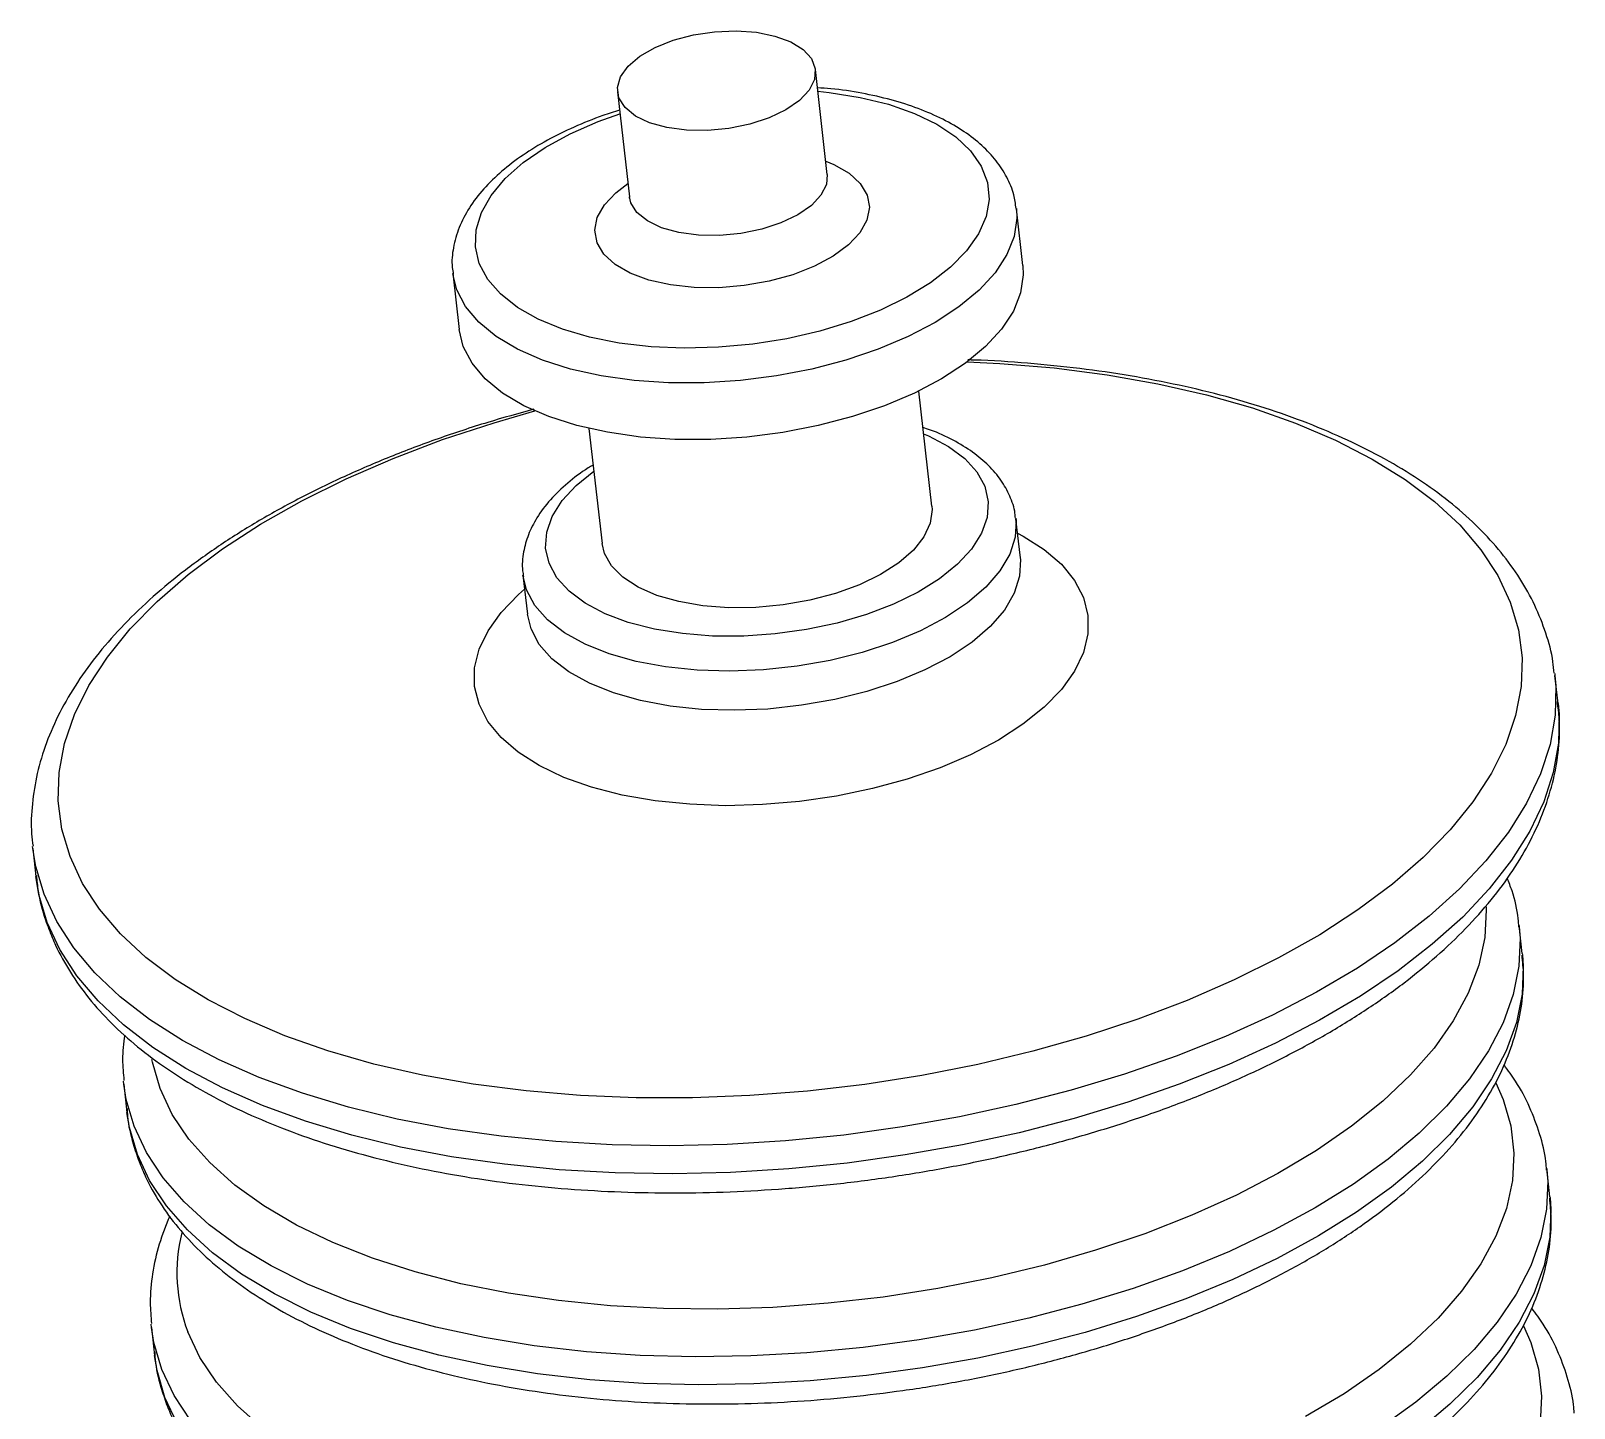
# Model space of a CAD drawing. Header units: millimetres. Extents: x 0 to 6631, y 0 to 4689.
# Drawn here: x 4336.4 to 4456.9, y 2398 to 2505.6 of the extents above; entities that cross this region are included whole.
import ezdxf

# ---------------------------------------------------------------- set-up
doc = ezdxf.new("R2010")
doc.units = ezdxf.units.MM
doc.header["$LTSCALE"] = 13
doc.layers.add('几何体', color=7, linetype='Continuous')

msp = doc.modelspace()

# ---------------------------------------------------------------- linework, layer by layer
at = {"layer": '几何体'}
for p, q in [((4398.59, 2494.34), (4397.66, 2502.55)), ((4382.2, 2500.79), (4383.13, 2492.59)), ((4383.24, 2492.12), (4383.13, 2492.59)), ((4413.88, 2487.24), (4413.38, 2491.65)), ((4369.32, 2486.64), (4369.82, 2482.23)), ((4369.65, 2485.32), (4369.33, 2486.57)), ((4370.15, 2480.91), (4369.82, 2482.23)), ((4406.76, 2468.44), (4405.74, 2477.42)), ((4379.97, 2474.49), (4380.99, 2465.51)), ((4413.68, 2464.38), (4413.33, 2467.43)), ((4381.18, 2464.73), (4380.99, 2465.51)), ((4374.81, 2463.05), (4375.16, 2460)), ((4374.82, 2462.96), (4374.81, 2463.05)), ((4375.1, 2461.89), (4374.82, 2462.96)), ((4375.44, 2458.84), (4375.16, 2460)), ((4455.43, 2455.36), (4455.45, 2455.21)), ((4455.7, 2453.02), (4455.45, 2455.21)), ((4336.51, 2441.69), (4336.49, 2441.84)), ((4336.51, 2441.69), (4336.76, 2439.5)), ((4452.9, 2433.47), (4452.65, 2435.66)), ((4452.65, 2435.66), (4452.66, 2435.57)), ((4452.9, 2433.47), (4452.91, 2433.38)), ((4343.63, 2423.26), (4343.6, 2423.51)), ((4343.63, 2423.26), (4343.87, 2421.07)), ((4455.06, 2414.48), (4454.81, 2416.67)), ((4454.81, 2416.67), (4454.82, 2416.58)), ((4455.06, 2414.48), (4455.07, 2414.39)), ((4345.79, 2404.27), (4345.76, 2404.52)), ((4345.79, 2404.27), (4346.03, 2402.08))]:
    msp.add_line(p, q, dxfattribs=at)
at = {"layer": '几何体', "flags": 128}
for points in [[(4382.31, 2500.32), (4382.19, 2501.14), (4382.43, 2501.98), (4383.02, 2502.81), (4383.94, 2503.58), (4385.13, 2504.27), (4386.55, 2504.83), (4388.13, 2505.25), (4389.79, 2505.5), (4391.46, 2505.56), (4393.05, 2505.45), (4394.5, 2505.16), (4395.74, 2504.71), (4396.7, 2504.11), (4397.35, 2503.4), (4397.65, 2502.61), (4397.59, 2501.77), (4397.17, 2500.93), (4396.41, 2500.13), (4395.35, 2499.39), (4394.04, 2498.76), (4392.53, 2498.27), (4390.9, 2497.94), (4389.23, 2497.78), (4387.59, 2497.8), (4386.06, 2498.01), (4384.71, 2498.38), (4383.6, 2498.91), (4382.79, 2499.57), (4382.31, 2500.32)], [(4397.85, 2500.84), (4398.74, 2500.75), (4401.15, 2500.37), (4403.38, 2499.83), (4405.4, 2499.12), (4407.16, 2498.27), (4408.63, 2497.28), (4409.79, 2496.18), (4410.62, 2494.99), (4411.1, 2493.72), (4411.23, 2492.4), (4411, 2491.06), (4410.41, 2489.71), (4409.48, 2488.38), (4408.22, 2487.1), (4406.66, 2485.88), (4404.82, 2484.75), (4402.74, 2483.74), (4400.45, 2482.85), (4398, 2482.1), (4395.42, 2481.51), (4392.77, 2481.09), (4390.08, 2480.84), (4387.42, 2480.77), (4384.83, 2480.88), (4382.34, 2481.17), (4380.02, 2481.63), (4377.89, 2482.26), (4376, 2483.04), (4374.38, 2483.96), (4373.06, 2485.01), (4372.06, 2486.15), (4371.4, 2487.39), (4371.4, 2487.39)], [(4371.4, 2487.39), (4371.1, 2488.68), (4371.15, 2490.02), (4371.56, 2491.37), (4372.32, 2492.71), (4373.42, 2494.02), (4374.83, 2495.27), (4376.54, 2496.45), (4378.5, 2497.52), (4380.69, 2498.48), (4382.39, 2499.08)], [(4398.47, 2495.39), (4399.11, 2495.13), (4400.29, 2494.44), (4401.17, 2493.64), (4401.7, 2492.74), (4401.88, 2491.78), (4401.69, 2490.78), (4401.14, 2489.79), (4400.25, 2488.84), (4399.05, 2487.95), (4397.58, 2487.17), (4395.89, 2486.51), (4394.05, 2486), (4392.1, 2485.66), (4390.12, 2485.49), (4388.18, 2485.51), (4386.34, 2485.71), (4384.66, 2486.09), (4383.2, 2486.63), (4382.02, 2487.31), (4381.14, 2488.11), (4380.61, 2489.01), (4380.61, 2489.01)], [(4398.59, 2494.34), (4398.52, 2493.57), (4398.1, 2492.73), (4397.35, 2491.93), (4396.29, 2491.19), (4394.97, 2490.56), (4393.47, 2490.07), (4391.84, 2489.74), (4390.16, 2489.58), (4388.52, 2489.6), (4386.99, 2489.81), (4385.64, 2490.18), (4384.53, 2490.71), (4383.72, 2491.37), (4383.24, 2492.12)], [(4380.61, 2489.01), (4380.43, 2489.98), (4380.62, 2490.97), (4381.17, 2491.96), (4382.06, 2492.91), (4383.01, 2493.63)], [(4413.38, 2491.69), (4413.41, 2490.92), (4413.2, 2489.5), (4412.63, 2488.08), (4411.7, 2486.67), (4410.45, 2485.31), (4408.88, 2484.01), (4407.02, 2482.79), (4404.9, 2481.68), (4402.57, 2480.69), (4400.04, 2479.84), (4397.38, 2479.14), (4394.62, 2478.6), (4391.8, 2478.24), (4388.97, 2478.06), (4386.19, 2478.06), (4383.49, 2478.25), (4380.92, 2478.61), (4378.52, 2479.14), (4376.33, 2479.84), (4374.38, 2480.69), (4372.72, 2481.68), (4371.36, 2482.8), (4370.33, 2484.02), (4369.65, 2485.32)], [(4413.88, 2487.24), (4413.91, 2486.51), (4413.7, 2485.09), (4413.13, 2483.67), (4412.2, 2482.26), (4410.95, 2480.9), (4409.38, 2479.6), (4407.52, 2478.38), (4405.41, 2477.27), (4403.07, 2476.28), (4400.55, 2475.43), (4397.88, 2474.73), (4395.12, 2474.19), (4392.3, 2473.83), (4389.48, 2473.65), (4386.69, 2473.65), (4383.99, 2473.83), (4381.42, 2474.2), (4379.02, 2474.73), (4376.83, 2475.43), (4374.89, 2476.28), (4373.22, 2477.27), (4371.86, 2478.39), (4370.83, 2479.6), (4370.15, 2480.91)], [(4409.53, 2479.71), (4412.08, 2479.58), (4416.33, 2479.23), (4420.46, 2478.7), (4424.42, 2478), (4428.22, 2477.13), (4431.81, 2476.1), (4435.18, 2474.91), (4438.3, 2473.58), (4441.17, 2472.11), (4443.75, 2470.51), (4446.03, 2468.79), (4448.01, 2466.96), (4449.66, 2465.03), (4450.98, 2463.01), (4451.96, 2460.92), (4452.6, 2458.77), (4452.88, 2456.57), (4452.81, 2454.34), (4452.38, 2452.08), (4451.61, 2449.82), (4450.5, 2447.57), (4449.04, 2445.33), (4447.26, 2443.13), (4445.15, 2440.98), (4442.75, 2438.9), (4440.05, 2436.88), (4437.08, 2434.95), (4433.85, 2433.13), (4430.39, 2431.41), (4426.72, 2429.81), (4422.85, 2428.34), (4418.82, 2427.02), (4414.64, 2425.84), (4410.35, 2424.81), (4405.97, 2423.95), (4401.52, 2423.25), (4397.04, 2422.73), (4392.55, 2422.38), (4388.07, 2422.2), (4383.65, 2422.21), (4379.3, 2422.39), (4375.05, 2422.74), (4370.93, 2423.27), (4366.96, 2423.97), (4363.17, 2424.84), (4359.57, 2425.87), (4356.2, 2427.06), (4353.08, 2428.39), (4350.22, 2429.86), (4347.63, 2431.46), (4345.35, 2433.18), (4343.37, 2435.01), (4341.72, 2436.94), (4340.4, 2438.96), (4339.42, 2441.05), (4339.42, 2441.05)], [(4339.42, 2441.05), (4338.79, 2443.2), (4338.5, 2445.4), (4338.57, 2447.63), (4339, 2449.89), (4339.77, 2452.15), (4340.89, 2454.41), (4342.34, 2456.64), (4344.13, 2458.84), (4346.23, 2460.99), (4348.64, 2463.08), (4351.33, 2465.09), (4354.3, 2467.02), (4357.53, 2468.84), (4360.99, 2470.56), (4364.66, 2472.16), (4368.53, 2473.63), (4372.56, 2474.95), (4375.75, 2475.87)], [(4406.12, 2474.09), (4406.51, 2473.92), (4408.07, 2473.1), (4409.33, 2472.16), (4410.28, 2471.11), (4410.89, 2469.98), (4411.16, 2468.78), (4411.08, 2467.55), (4410.65, 2466.31), (4409.87, 2465.08), (4408.77, 2463.89), (4407.37, 2462.76), (4405.69, 2461.72), (4403.77, 2460.78), (4401.65, 2459.97), (4399.37, 2459.3), (4396.98, 2458.79), (4394.53, 2458.45), (4392.06, 2458.28), (4389.63, 2458.28), (4387.29, 2458.47), (4385.08, 2458.82), (4383.04, 2459.34), (4381.23, 2460.02), (4379.68, 2460.84), (4378.42, 2461.78), (4377.47, 2462.83), (4376.85, 2463.97), (4376.85, 2463.97)], [(4376.85, 2463.97), (4376.58, 2465.16), (4376.67, 2466.39), (4377.1, 2467.63), (4377.87, 2468.86), (4378.97, 2470.05), (4380.35, 2471.16)], [(4413.32, 2467.48), (4413.34, 2467.32), (4413.28, 2466.01), (4412.85, 2464.69), (4412.08, 2463.37), (4410.97, 2462.09), (4409.55, 2460.87), (4407.84, 2459.73), (4405.88, 2458.69), (4403.69, 2457.78), (4401.32, 2457), (4398.82, 2456.38), (4396.23, 2455.92), (4393.6, 2455.64), (4390.98, 2455.53), (4388.42, 2455.61), (4385.96, 2455.87), (4383.65, 2456.3), (4381.54, 2456.89), (4379.66, 2457.65), (4378.05, 2458.54), (4376.73, 2459.56), (4375.74, 2460.68), (4375.1, 2461.89)], [(4406.76, 2468.44), (4406.78, 2468.18), (4406.63, 2467.11), (4406.14, 2466.04), (4405.32, 2464.99), (4404.18, 2464), (4402.76, 2463.09), (4401.1, 2462.29), (4399.24, 2461.61), (4397.23, 2461.08), (4395.14, 2460.71), (4393, 2460.51), (4390.9, 2460.49), (4388.87, 2460.64), (4386.98, 2460.97), (4385.28, 2461.46), (4383.81, 2462.1), (4382.62, 2462.87), (4381.73, 2463.76), (4381.18, 2464.73)], [(4413.45, 2466.32), (4413.9, 2466.09), (4415.55, 2465.04), (4416.89, 2463.89), (4417.92, 2462.63), (4418.61, 2461.29), (4418.96, 2459.89), (4418.95, 2458.46), (4418.6, 2457), (4417.91, 2455.54), (4416.88, 2454.11), (4415.53, 2452.72), (4413.88, 2451.39), (4411.96, 2450.15), (4409.79, 2449.01), (4407.4, 2447.99), (4404.83, 2447.1), (4402.12, 2446.36), (4399.31, 2445.78), (4396.43, 2445.36), (4393.53, 2445.11), (4390.65, 2445.03), (4387.84, 2445.14), (4385.13, 2445.42), (4382.56, 2445.86), (4380.18, 2446.48), (4378.01, 2447.24), (4376.09, 2448.16), (4374.44, 2449.2), (4373.1, 2450.36), (4372.07, 2451.61), (4371.38, 2452.95), (4371.38, 2452.95)], [(4413.67, 2464.39), (4413.69, 2464.27), (4413.62, 2462.95), (4413.2, 2461.63), (4412.43, 2460.31), (4411.32, 2459.03), (4409.9, 2457.81), (4408.19, 2456.67), (4406.22, 2455.64), (4404.04, 2454.72), (4401.67, 2453.94), (4399.17, 2453.32), (4396.58, 2452.87), (4393.95, 2452.58), (4391.33, 2452.48), (4388.76, 2452.55), (4386.31, 2452.81), (4384, 2453.24), (4381.88, 2453.84), (4380.01, 2454.59), (4378.39, 2455.48), (4377.08, 2456.5), (4376.09, 2457.63), (4375.44, 2458.84)], [(4371.38, 2452.95), (4371.03, 2454.35), (4371.03, 2455.79), (4371.38, 2457.25), (4372.08, 2458.7), (4373.11, 2460.13), (4374.46, 2461.52), (4374.94, 2461.94)], [(4455.45, 2455.21), (4455.52, 2454.38), (4455.47, 2452.11), (4455.07, 2449.82), (4454.32, 2447.53), (4453.24, 2445.23), (4451.81, 2442.96), (4450.06, 2440.72), (4447.99, 2438.52), (4445.62, 2436.39), (4442.95, 2434.32), (4440.01, 2432.34), (4436.81, 2430.45), (4433.37, 2428.67), (4429.71, 2427), (4425.85, 2425.46), (4421.82, 2424.05), (4417.64, 2422.79), (4413.33, 2421.68), (4408.91, 2420.72), (4404.43, 2419.93), (4399.89, 2419.3), (4395.33, 2418.85), (4390.77, 2418.57), (4386.24, 2418.46), (4381.77, 2418.53), (4377.39, 2418.78), (4373.11, 2419.2), (4368.97, 2419.79), (4364.98, 2420.55), (4361.18, 2421.48), (4357.58, 2422.56), (4354.21, 2423.79), (4351.08, 2425.17), (4348.22, 2426.69), (4345.63, 2428.33), (4343.34, 2430.09), (4341.36, 2431.96), (4339.71, 2433.93), (4338.38, 2435.98), (4337.39, 2438.11)], [(4455.7, 2453.02), (4455.77, 2452.19), (4455.72, 2449.92), (4455.32, 2447.63), (4454.57, 2445.33), (4453.48, 2443.04), (4452.06, 2440.77), (4450.31, 2438.53), (4448.24, 2436.33), (4445.86, 2434.2), (4443.2, 2432.13), (4440.26, 2430.15), (4437.06, 2428.26), (4433.62, 2426.47), (4429.96, 2424.81), (4426.1, 2423.27), (4422.07, 2421.86), (4417.89, 2420.6), (4413.58, 2419.48), (4409.16, 2418.53), (4404.67, 2417.74), (4400.14, 2417.11), (4395.58, 2416.66), (4391.02, 2416.38), (4386.49, 2416.27), (4382.02, 2416.34), (4377.64, 2416.59), (4373.36, 2417.01), (4369.22, 2417.6), (4365.23, 2418.36), (4361.43, 2419.29), (4357.83, 2420.37), (4354.46, 2421.6), (4351.33, 2422.98), (4348.47, 2424.5), (4345.88, 2426.14), (4343.59, 2427.9), (4341.61, 2429.77), (4339.95, 2431.74), (4338.63, 2433.79), (4337.64, 2435.91)], [(4337.39, 2438.11), (4336.74, 2440.29), (4336.51, 2441.69)], [(4337.64, 2435.91), (4336.99, 2438.1), (4336.76, 2439.5)], [(4450.07, 2437.12), (4450.08, 2436.88), (4449.97, 2434.73), (4449.5, 2432.56), (4448.68, 2430.39), (4447.51, 2428.22), (4446, 2426.09), (4444.17, 2423.99), (4442.01, 2421.95), (4439.56, 2419.98), (4436.82, 2418.08), (4433.81, 2416.29), (4430.56, 2414.6), (4427.09, 2413.03), (4423.41, 2411.59), (4419.56, 2410.29), (4415.56, 2409.13), (4411.45, 2408.14), (4407.23, 2407.3), (4402.96, 2406.64), (4398.65, 2406.15), (4394.33, 2405.83), (4390.04, 2405.7), (4385.8, 2405.74), (4381.64, 2405.96), (4377.6, 2406.36), (4373.69, 2406.94), (4369.95, 2407.68), (4366.4, 2408.6), (4363.06, 2409.67), (4359.96, 2410.89), (4357.12, 2412.26), (4354.56, 2413.77), (4352.29, 2415.39), (4350.34, 2417.14), (4348.71, 2418.98), (4347.41, 2420.91), (4346.46, 2422.92)], [(4452.66, 2435.57), (4452.73, 2434.68), (4452.64, 2432.49), (4452.19, 2430.28), (4451.4, 2428.07), (4450.25, 2425.87), (4448.78, 2423.68), (4446.97, 2421.54), (4444.84, 2419.45), (4442.42, 2417.42), (4439.7, 2415.47), (4436.72, 2413.61), (4433.49, 2411.86), (4430.02, 2410.21), (4426.35, 2408.7), (4422.5, 2407.31), (4418.49, 2406.08), (4414.35, 2404.99), (4410.1, 2404.06), (4405.77, 2403.3), (4401.4, 2402.7), (4397, 2402.28), (4392.62, 2402.04), (4388.26, 2401.97), (4383.97, 2402.08), (4379.78, 2402.37), (4375.7, 2402.84), (4371.77, 2403.47), (4368, 2404.28), (4364.44, 2405.25), (4361.09, 2406.38), (4357.98, 2407.65), (4355.14, 2409.07), (4352.57, 2410.62), (4350.3, 2412.29), (4348.34, 2414.08), (4346.7, 2415.96), (4345.39, 2417.93), (4344.43, 2419.98)], [(4452.91, 2433.38), (4452.98, 2432.49), (4452.88, 2430.3), (4452.44, 2428.09), (4451.64, 2425.88), (4450.5, 2423.68), (4449.03, 2421.49), (4447.22, 2419.35), (4445.09, 2417.26), (4442.67, 2415.23), (4439.95, 2413.28), (4436.97, 2411.42), (4433.74, 2409.66), (4430.27, 2408.02), (4426.6, 2406.51), (4422.75, 2405.12), (4418.74, 2403.88), (4414.6, 2402.8), (4410.35, 2401.87), (4406.02, 2401.1), (4401.65, 2400.51), (4397.25, 2400.09), (4392.86, 2399.85), (4388.51, 2399.78), (4384.22, 2399.89), (4380.03, 2400.18), (4375.95, 2400.65), (4372.02, 2401.28), (4368.25, 2402.09), (4364.69, 2403.06), (4361.34, 2404.19), (4358.23, 2405.46), (4355.39, 2406.88), (4352.82, 2408.43), (4350.55, 2410.1), (4348.59, 2411.89), (4346.95, 2413.77), (4345.64, 2415.74), (4344.68, 2417.78)], [(4346.46, 2422.92), (4345.86, 2424.99), (4345.82, 2425.21)], [(4344.43, 2419.98), (4343.81, 2422.08), (4343.63, 2423.26)], [(4450.83, 2423.38), (4451.4, 2422.08), (4452, 2420.01), (4452.24, 2417.89), (4452.13, 2415.74), (4451.66, 2413.57), (4450.84, 2411.39), (4449.67, 2409.23), (4448.16, 2407.09), (4446.33, 2405), (4444.17, 2402.96), (4441.72, 2400.98), (4438.98, 2399.09), (4435.97, 2397.3)], [(4344.68, 2417.78), (4344.06, 2419.89), (4343.87, 2421.07)], [(4454.82, 2416.58), (4454.89, 2415.69), (4454.8, 2413.5), (4454.35, 2411.29), (4453.56, 2409.08), (4452.41, 2406.87), (4450.94, 2404.69), (4449.13, 2402.55), (4447, 2400.46), (4444.58, 2398.43), (4441.86, 2396.48)], [(4455.07, 2414.39), (4455.14, 2413.5), (4455.04, 2411.31), (4454.6, 2409.1), (4453.8, 2406.89), (4452.66, 2404.68), (4451.18, 2402.5), (4449.38, 2400.36), (4447.25, 2398.26), (4444.83, 2396.24)], [(4346.59, 2400.98), (4345.97, 2403.09), (4345.79, 2404.27)], [(4354.45, 2396.4), (4352.5, 2398.14), (4350.87, 2399.99), (4349.57, 2401.92), (4348.62, 2403.93), (4348.62, 2403.93)], [(4452.99, 2404.38), (4453.56, 2403.08), (4454.16, 2401.01), (4454.4, 2398.9), (4454.29, 2396.75)], [(4346.84, 2398.79), (4346.22, 2400.9), (4346.03, 2402.08)], [(4348.86, 2396.97), (4347.55, 2398.94), (4346.59, 2400.98)], [(4347.8, 2396.75), (4346.84, 2398.79)]]:
    msp.add_lwpolyline(points, dxfattribs=at)
at = {"layer": '几何体'}
msp.add_arc((4360.77, 2408.55), 13, 166.1418, 200.82, dxfattribs=at)
for points, knots in [([(4413.34, 2491.69), (4413.3, 2492.05), (4413.19, 2492.89), (4412.65, 2494.15), (4411.82, 2495.44), (4410.7, 2496.64), (4409.31, 2497.72), (4407.64, 2498.69), (4405.73, 2499.52), (4403.61, 2500.2), (4401.31, 2500.71), (4399.37, 2501.02), (4398.17, 2501.09), (4397.82, 2501.12)], [0, 0, 0, 0, 0.066798, 0.157985, 0.250169, 0.345237, 0.443882, 0.545453, 0.648575, 0.75198, 0.855044, 0.957666, 1, 1, 1, 1]), ([(4382.36, 2499.36), (4381.92, 2499.22), (4380.68, 2498.84), (4378.77, 2498.06), (4376.68, 2497.03), (4374.79, 2495.88), (4373.12, 2494.61), (4371.7, 2493.23), (4370.58, 2491.76), (4369.78, 2490.22), (4369.34, 2488.65), (4369.21, 2487.41), (4369.34, 2486.73), (4369.37, 2486.55)], [0, 0, 0, 0, 0.054982, 0.156477, 0.258436, 0.360985, 0.464206, 0.568014, 0.671661, 0.773611, 0.8721, 0.966454, 1, 1, 1, 1]), ([(4398.6, 2494.27), (4398.61, 2494.27), (4398.62, 2494.24), (4398.61, 2494.3), (4398.59, 2494.35)], [0, 0, 0, 0, 0.195507, 1, 1, 1, 1]), ([(4383.13, 2492.6), (4383.12, 2492.52), (4383.11, 2492.45), (4383.13, 2492.49), (4383.13, 2492.49)], [0, 0, 0, 0, 0.998622, 1, 1, 1, 1]), ([(4455.39, 2455.37), (4455.36, 2455.67), (4455.27, 2456.74), (4454.77, 2458.52), (4453.92, 2460.7), (4452.75, 2462.8), (4451.28, 2464.83), (4449.52, 2466.77), (4447.47, 2468.61), (4445.13, 2470.34), (4442.52, 2471.95), (4439.66, 2473.43), (4436.57, 2474.77), (4433.27, 2475.97), (4429.78, 2477.01), (4426.11, 2477.9), (4422.29, 2478.63), (4418.34, 2479.21), (4414.26, 2479.61), (4411.33, 2479.82), (4409.74, 2479.85), (4409.57, 2479.86)], [0, 0, 0, 0, 0.021298, 0.075401, 0.129583, 0.184229, 0.239615, 0.29586, 0.352917, 0.410623, 0.468765, 0.527143, 0.585608, 0.644039, 0.702395, 0.760657, 0.818825, 0.876904, 0.934904, 0.992839, 1, 1, 1, 1]), ([(4375.67, 2476), (4374.46, 2475.67), (4371.91, 2474.96), (4368.15, 2473.71), (4364.4, 2472.3), (4360.8, 2470.75), (4357.39, 2469.09), (4354.17, 2467.32), (4351.17, 2465.43), (4348.4, 2463.45), (4345.88, 2461.38), (4343.62, 2459.22), (4341.64, 2456.98), (4339.95, 2454.68), (4338.58, 2452.33), (4337.53, 2449.96), (4336.81, 2447.57), (4336.44, 2445.19), (4336.34, 2443.28), (4336.49, 2442.19), (4336.53, 2441.87)], [0, 0, 0, 0, 0.051853, 0.109813, 0.167839, 0.225945, 0.284145, 0.342452, 0.400877, 0.45942, 0.518073, 0.576802, 0.635506, 0.694034, 0.75218, 0.8097, 0.866381, 0.922128, 0.977029, 1, 1, 1, 1]), ([(4413.29, 2467.49), (4413.28, 2467.62), (4413.25, 2468.21), (4412.88, 2469.23), (4412.2, 2470.49), (4411.22, 2471.64), (4409.97, 2472.68), (4408.44, 2473.61), (4407.12, 2474.24), (4406.26, 2474.5), (4406.06, 2474.57)], [0, 0, 0, 0, 0.039698, 0.183232, 0.32686, 0.47443, 0.628302, 0.788213, 0.951799, 1, 1, 1, 1]), ([(4380.29, 2471.64), (4380.16, 2471.57), (4379.42, 2471.14), (4378.28, 2470.24), (4376.91, 2468.95), (4375.9, 2467.59), (4375.2, 2466.22), (4374.82, 2464.83), (4374.71, 2463.71), (4374.83, 2463.08), (4374.86, 2462.93)], [0, 0, 0, 0, 0.034206, 0.196819, 0.360632, 0.524189, 0.667812, 0.805681, 0.952705, 1, 1, 1, 1]), ([(4337.77, 2435.37), (4337.94, 2434.95), (4338.4, 2433.8), (4339.41, 2431.99), (4340.86, 2429.96), (4342.62, 2428.02), (4344.66, 2426.17), (4346.99, 2424.43), (4349.59, 2422.82), (4352.43, 2421.33), (4355.52, 2419.99), (4358.81, 2418.79), (4362.3, 2417.74), (4365.96, 2416.84), (4369.77, 2416.1), (4373.72, 2415.52), (4377.79, 2415.1), (4381.95, 2414.85), (4386.18, 2414.75), (4390.46, 2414.82), (4394.77, 2415.05), (4399.08, 2415.43), (4403.39, 2415.98), (4407.65, 2416.68), (4411.86, 2417.53), (4415.99, 2418.53), (4420.01, 2419.67), (4423.91, 2420.95), (4427.67, 2422.36), (4431.27, 2423.9), (4434.7, 2425.56), (4437.92, 2427.33), (4440.93, 2429.21), (4443.71, 2431.18), (4446.24, 2433.26), (4448.51, 2435.41), (4450.5, 2437.65), (4452.2, 2439.94), (4453.58, 2442.29), (4454.64, 2444.67), (4455.38, 2447.06), (4455.77, 2449.44), (4455.86, 2451.48), (4455.7, 2452.72), (4455.64, 2453.18)], [0, 0, 0, 0, 0.013207, 0.036308, 0.059636, 0.083325, 0.107358, 0.131669, 0.156166, 0.180765, 0.205403, 0.230028, 0.254622, 0.279177, 0.303692, 0.328169, 0.352613, 0.377029, 0.401422, 0.425797, 0.450161, 0.474517, 0.498872, 0.523228, 0.54759, 0.571964, 0.596354, 0.620766, 0.645205, 0.669678, 0.69419, 0.718747, 0.743353, 0.76801, 0.792713, 0.817448, 0.842176, 0.866832, 0.891331, 0.915569, 0.939457, 0.962952, 0.986088, 1, 1, 1, 1]), ([(4336.79, 2439.58), (4336.83, 2439.17), (4336.94, 2438), (4337.32, 2436.6), (4337.68, 2435.62), (4337.77, 2435.37)], [0, 0, 0, 0, 0.284758, 0.81682, 1, 1, 1, 1]), ([(4452.63, 2435.55), (4452.62, 2435.77), (4452.55, 2436.73), (4452.26, 2438.01), (4451.85, 2439.04), (4451.72, 2439.37)], [0, 0, 0, 0, 0.167404, 0.731151, 1, 1, 1, 1]), ([(4344.81, 2417.24), (4344.98, 2416.83), (4345.43, 2415.73), (4346.41, 2413.98), (4347.83, 2412.04), (4349.55, 2410.18), (4351.56, 2408.43), (4353.85, 2406.78), (4356.41, 2405.26), (4359.21, 2403.87), (4362.25, 2402.63), (4365.48, 2401.53), (4368.9, 2400.59), (4372.49, 2399.81), (4376.22, 2399.18), (4380.07, 2398.71), (4384.02, 2398.41), (4388.05, 2398.27), (4392.13, 2398.29), (4396.26, 2398.47), (4400.39, 2398.82), (4404.51, 2399.32), (4408.6, 2399.97), (4412.63, 2400.78), (4416.58, 2401.74), (4420.43, 2402.84), (4424.15, 2404.08), (4427.74, 2405.45), (4431.15, 2406.94), (4434.39, 2408.56), (4437.43, 2410.29), (4440.24, 2412.12), (4442.83, 2414.06), (4445.16, 2416.08), (4447.22, 2418.2), (4448.99, 2420.38), (4450.46, 2422.62), (4451.6, 2424.91), (4452.42, 2427.21), (4452.9, 2429.51), (4453.06, 2431.57), (4452.93, 2432.84), (4452.88, 2433.36)], [0, 0, 0, 0, 0.01389, 0.038005, 0.062383, 0.087183, 0.112382, 0.137896, 0.163616, 0.189441, 0.215296, 0.241127, 0.266916, 0.292659, 0.318354, 0.344007, 0.369625, 0.395212, 0.420777, 0.446326, 0.471864, 0.4974, 0.522937, 0.548481, 0.574038, 0.599614, 0.625217, 0.650854, 0.676532, 0.702259, 0.728041, 0.753883, 0.779784, 0.805737, 0.831715, 0.857648, 0.883445, 0.908986, 0.93415, 0.958859, 0.983127, 1, 1, 1, 1]), ([(4343.69, 2427.11), (4343.61, 2426.47), (4343.46, 2425.28), (4343.58, 2424.1), (4343.63, 2423.56)], [0, 0, 0, 0, 0.539831, 1, 1, 1, 1]), ([(4454.79, 2416.56), (4454.78, 2416.78), (4454.72, 2417.74), (4454.29, 2419.39), (4453.51, 2421.5), (4452.57, 2423.3), (4451.79, 2424.35), (4451.48, 2424.77)], [0, 0, 0, 0, 0.074757, 0.326505, 0.578348, 0.832227, 1, 1, 1, 1]), ([(4343.88, 2421.37), (4343.89, 2421.17), (4343.93, 2420.23), (4344.26, 2418.85), (4344.65, 2417.69), (4344.81, 2417.24)], [0, 0, 0, 0, 0.140828, 0.664209, 1, 1, 1, 1]), ([(4346.97, 2398.25), (4347.13, 2397.84), (4347.59, 2396.73), (4348.57, 2394.99), (4349.99, 2393.04), (4351.71, 2391.19), (4353.72, 2389.43), (4356.01, 2387.79), (4358.57, 2386.27), (4361.37, 2384.88), (4364.41, 2383.64), (4367.64, 2382.54), (4371.06, 2381.6), (4374.65, 2380.82), (4378.37, 2380.19), (4382.23, 2379.72), (4386.18, 2379.42), (4390.21, 2379.28), (4394.29, 2379.3), (4398.42, 2379.48), (4402.55, 2379.82), (4406.67, 2380.32), (4410.76, 2380.98), (4414.79, 2381.79), (4418.74, 2382.75), (4422.59, 2383.85), (4426.31, 2385.09), (4429.9, 2386.46), (4433.31, 2387.95), (4436.55, 2389.57), (4439.59, 2391.3), (4442.4, 2393.13), (4444.99, 2395.07), (4447.32, 2397.09), (4449.38, 2399.2), (4451.15, 2401.39), (4452.62, 2403.63), (4453.76, 2405.92), (4454.58, 2408.22), (4455.06, 2410.52), (4455.22, 2412.58), (4455.09, 2413.85), (4455.04, 2414.37)], [0, 0, 0, 0, 0.01389, 0.038005, 0.062383, 0.087183, 0.112382, 0.137896, 0.163616, 0.189441, 0.215296, 0.241127, 0.266916, 0.292659, 0.318354, 0.344007, 0.369625, 0.395212, 0.420777, 0.446326, 0.471864, 0.4974, 0.522937, 0.548481, 0.574038, 0.599614, 0.625217, 0.650854, 0.676532, 0.702259, 0.728041, 0.753883, 0.779784, 0.805737, 0.831715, 0.857648, 0.883445, 0.908986, 0.93415, 0.958859, 0.983127, 1, 1, 1, 1]), ([(4347.21, 2412.97), (4346.91, 2412.24), (4346.32, 2410.75), (4345.83, 2408.48), (4345.63, 2406.4), (4345.74, 2405.11), (4345.79, 2404.56)], [0, 0, 0, 0, 0.265686, 0.538545, 0.806465, 1, 1, 1, 1]), ([(4456.95, 2397.57), (4456.94, 2397.79), (4456.88, 2398.74), (4456.45, 2400.4), (4455.67, 2402.51), (4454.73, 2404.31), (4453.95, 2405.36), (4453.64, 2405.78)], [0, 0, 0, 0, 0.0747566, 0.3265054, 0.5783478, 0.8322269, 1, 1, 1, 1]), ([(4346.04, 2402.37), (4346.04, 2402.17), (4346.09, 2401.24), (4346.42, 2399.85), (4346.81, 2398.7), (4346.97, 2398.25)], [0, 0, 0, 0, 0.1408284, 0.6642092, 1, 1, 1, 1])]:
    msp.add_open_spline(points, degree=3, knots=knots, dxfattribs=at)

doc.saveas('drawing.dxf')
